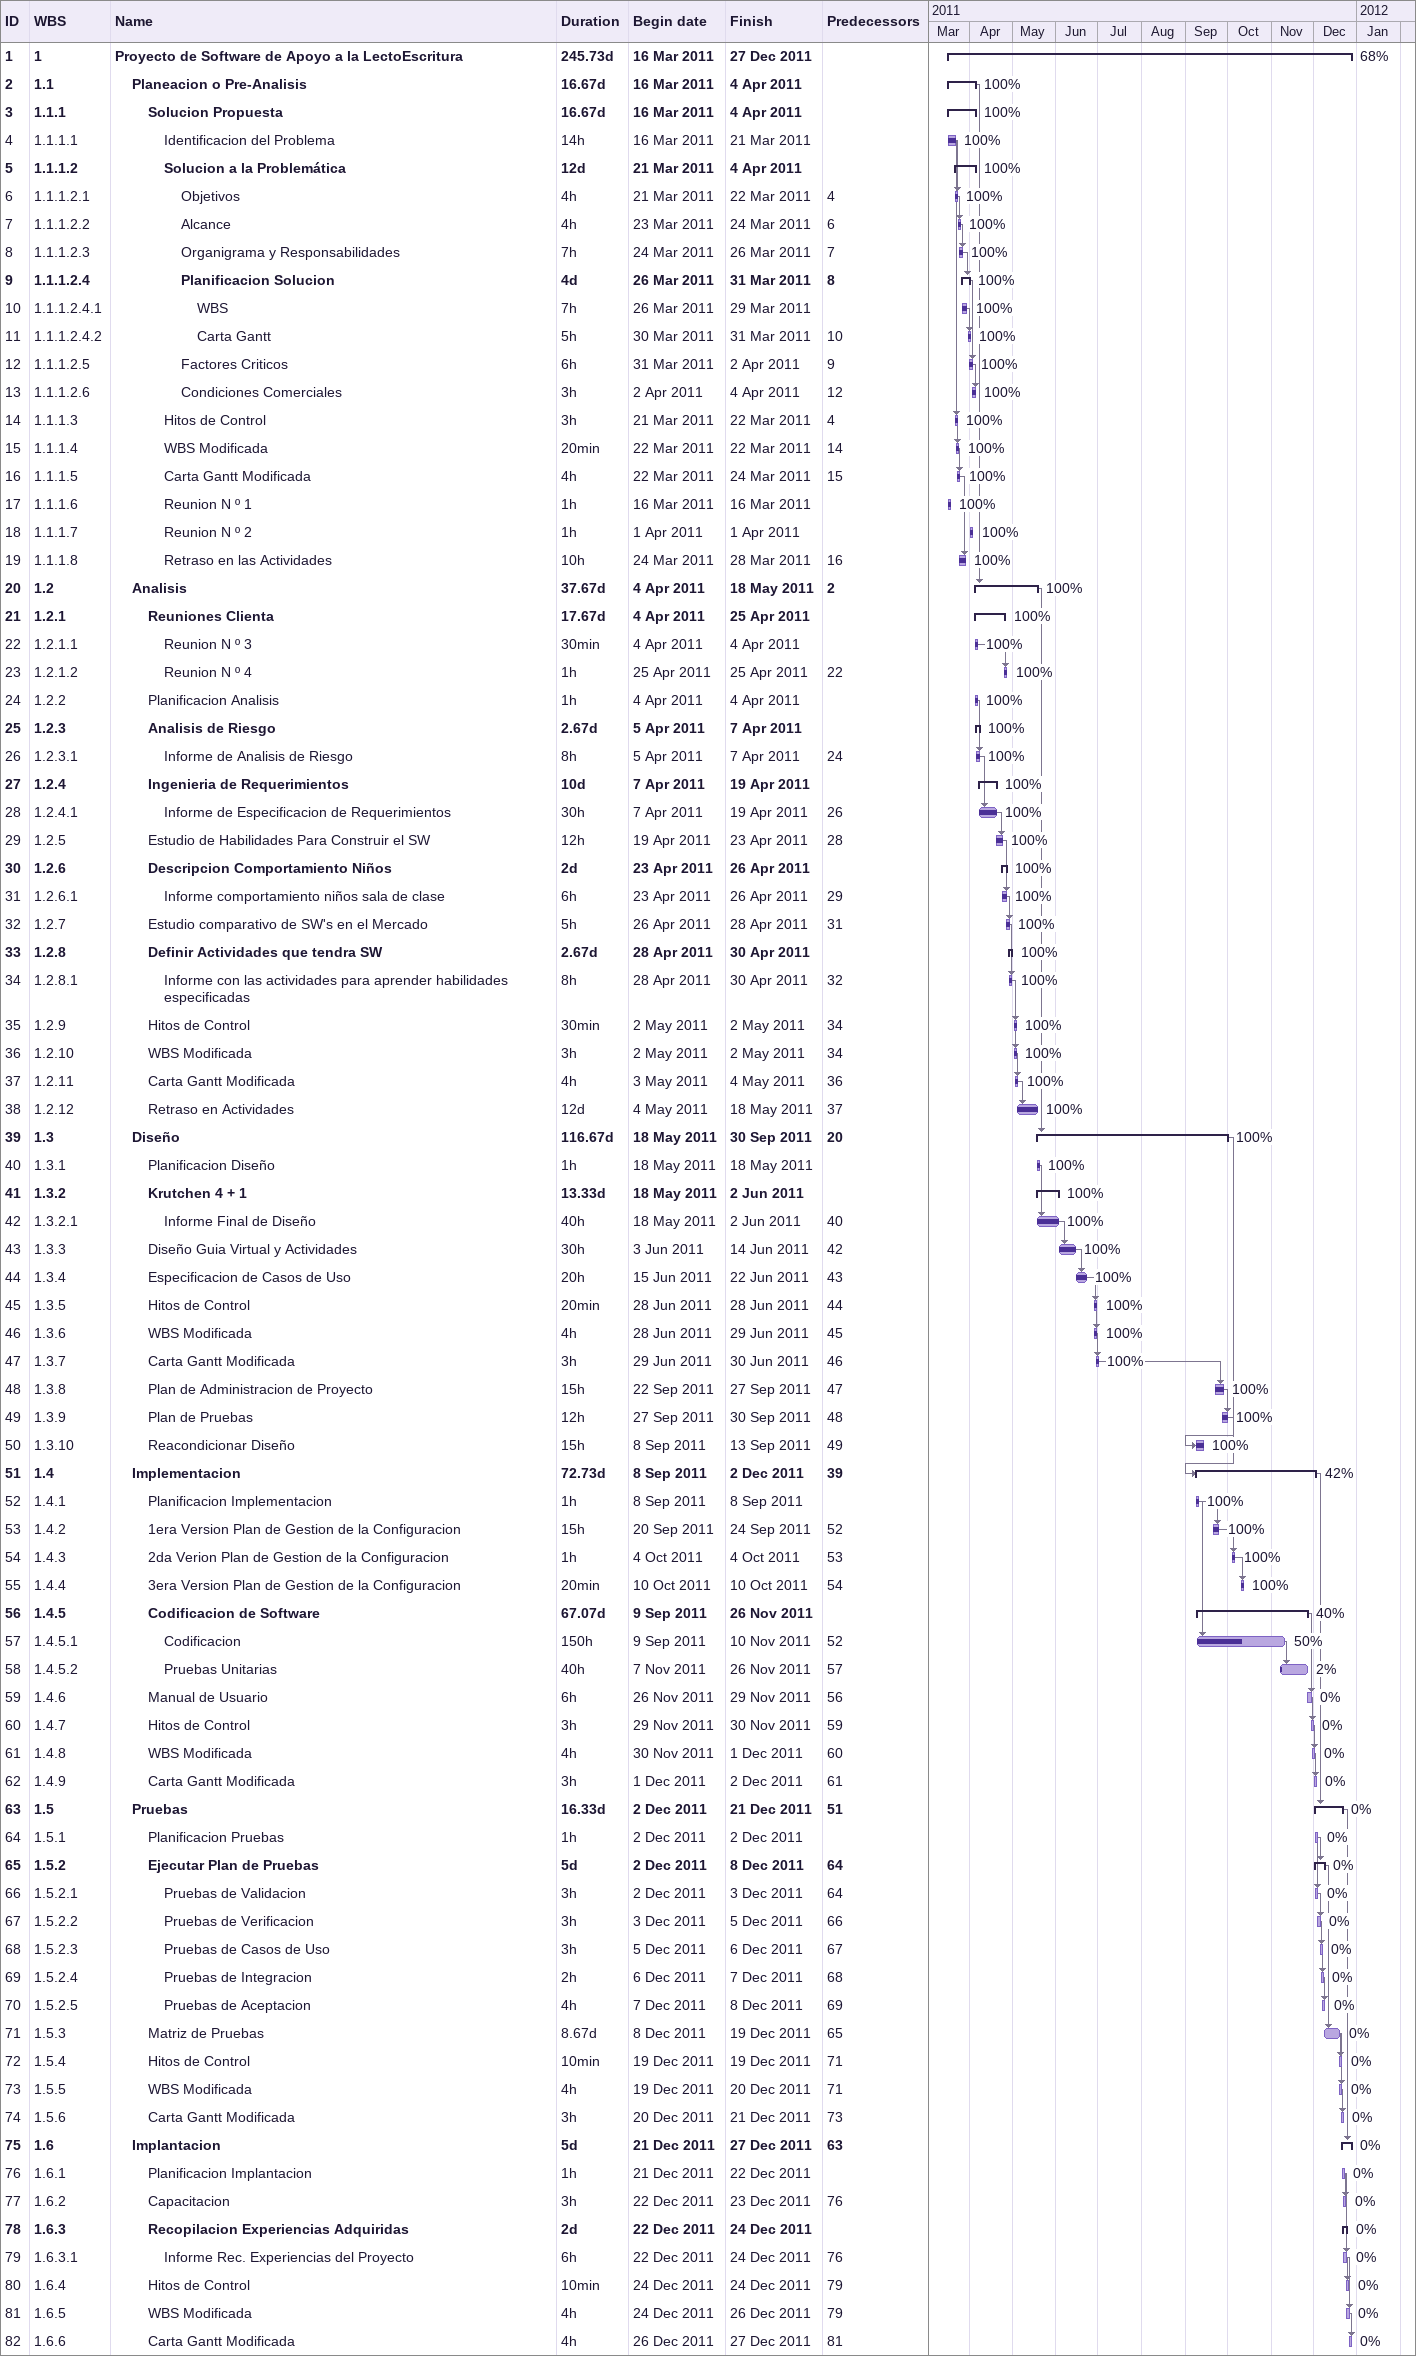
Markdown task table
| ID | WBS | Task | Duration | Start | Finish | Predecessors | % complete |
|---|---|---|---|---|---|---|---|
| 1 | 1 | **Proyecto de Software de Apoyo a la LectoEscritura** | 245.73d | 2011-03-16 | 2011-12-27 |  | 68 |
| 2 | 1.1 | **Planeacion o Pre-Analisis** | 16.67d | 2011-03-16 | 2011-04-04 |  | 100 |
| 3 | 1.1.1 | **Solucion Propuesta** | 16.67d | 2011-03-16 | 2011-04-04 |  | 100 |
| 4 | 1.1.1.1 | Identificacion del Problema | 14h | 2011-03-16 | 2011-03-21 |  | 100 |
| 5 | 1.1.1.2 | **Solucion a la Problemática** | 12d | 2011-03-21 | 2011-04-04 |  | 100 |
| 6 | 1.1.1.2.1 | Objetivos | 4h | 2011-03-21 | 2011-03-22 | 4 | 100 |
| 7 | 1.1.1.2.2 | Alcance | 4h | 2011-03-23 | 2011-03-24 | 6 | 100 |
| 8 | 1.1.1.2.3 | Organigrama y Responsabilidades | 7h | 2011-03-24 | 2011-03-26 | 7 | 100 |
| 9 | 1.1.1.2.4 | **Planificacion Solucion** | 4d | 2011-03-26 | 2011-03-31 | 8 | 100 |
| 10 | 1.1.1.2.4.1 | WBS | 7h | 2011-03-26 | 2011-03-29 |  | 100 |
| 11 | 1.1.1.2.4.2 | Carta Gantt | 5h | 2011-03-30 | 2011-03-31 | 10 | 100 |
| 12 | 1.1.1.2.5 | Factores Criticos | 6h | 2011-03-31 | 2011-04-02 | 9 | 100 |
| 13 | 1.1.1.2.6 | Condiciones Comerciales | 3h | 2011-04-02 | 2011-04-04 | 12 | 100 |
| 14 | 1.1.1.3 | Hitos de Control | 3h | 2011-03-21 | 2011-03-22 | 4 | 100 |
| 15 | 1.1.1.4 | WBS Modificada | 20min | 2011-03-22 | 2011-03-22 | 14 | 100 |
| 16 | 1.1.1.5 | Carta Gantt Modificada | 4h | 2011-03-22 | 2011-03-24 | 15 | 100 |
| 17 | 1.1.1.6 | Reunion N º 1 | 1h | 2011-03-16 | 2011-03-16 |  | 100 |
| 18 | 1.1.1.7 | Reunion N º 2 | 1h | 2011-04-01 | 2011-04-01 |  | 100 |
| 19 | 1.1.1.8 | Retraso en las Actividades | 10h | 2011-03-24 | 2011-03-28 | 16 | 100 |
| 20 | 1.2 | **Analisis** | 37.67d | 2011-04-04 | 2011-05-18 | 2 | 100 |
| 21 | 1.2.1 | **Reuniones Clienta** | 17.67d | 2011-04-04 | 2011-04-25 |  | 100 |
| 22 | 1.2.1.1 | Reunion N º 3 | 30min | 2011-04-04 | 2011-04-04 |  | 100 |
| 23 | 1.2.1.2 | Reunion N º 4 | 1h | 2011-04-25 | 2011-04-25 | 22 | 100 |
| 24 | 1.2.2 | Planificacion Analisis | 1h | 2011-04-04 | 2011-04-04 |  | 100 |
| 25 | 1.2.3 | **Analisis de Riesgo** | 2.67d | 2011-04-05 | 2011-04-07 |  | 100 |
| 26 | 1.2.3.1 | Informe de Analisis de Riesgo | 8h | 2011-04-05 | 2011-04-07 | 24 | 100 |
| 27 | 1.2.4 | **Ingenieria de Requerimientos** | 10d | 2011-04-07 | 2011-04-19 |  | 100 |
| 28 | 1.2.4.1 | Informe de Especificacion de Requerimientos | 30h | 2011-04-07 | 2011-04-19 | 26 | 100 |
| 29 | 1.2.5 | Estudio de Habilidades Para Construir el SW | 12h | 2011-04-19 | 2011-04-23 | 28 | 100 |
| 30 | 1.2.6 | **Descripcion Comportamiento Niños** | 2d | 2011-04-23 | 2011-04-26 |  | 100 |
| 31 | 1.2.6.1 | Informe comportamiento niños sala de clase | 6h | 2011-04-23 | 2011-04-26 | 29 | 100 |
| 32 | 1.2.7 | Estudio comparativo de SW's en el Mercado | 5h | 2011-04-26 | 2011-04-28 | 31 | 100 |
| 33 | 1.2.8 | **Definir Actividades que tendra SW** | 2.67d | 2011-04-28 | 2011-04-30 |  | 100 |
| 34 | 1.2.8.1 | Informe con las actividades para aprender habilidades especificadas | 8h | 2011-04-28 | 2011-04-30 | 32 | 100 |
| 35 | 1.2.9 | Hitos de Control | 30min | 2011-05-02 | 2011-05-02 | 34 | 100 |
| 36 | 1.2.10 | WBS Modificada | 3h | 2011-05-02 | 2011-05-02 | 34 | 100 |
| 37 | 1.2.11 | Carta Gantt Modificada | 4h | 2011-05-03 | 2011-05-04 | 36 | 100 |
| 38 | 1.2.12 | Retraso en Actividades | 12d | 2011-05-04 | 2011-05-18 | 37 | 100 |
| 39 | 1.3 | **Diseño** | 116.67d | 2011-05-18 | 2011-09-30 | 20 | 100 |
| 40 | 1.3.1 | Planificacion Diseño | 1h | 2011-05-18 | 2011-05-18 |  | 100 |
| 41 | 1.3.2 | **Krutchen 4 + 1** | 13.33d | 2011-05-18 | 2011-06-02 |  | 100 |
| 42 | 1.3.2.1 | Informe Final de Diseño | 40h | 2011-05-18 | 2011-06-02 | 40 | 100 |
| 43 | 1.3.3 | Diseño Guia Virtual y Actividades | 30h | 2011-06-03 | 2011-06-14 | 42 | 100 |
| 44 | 1.3.4 | Especificacion de Casos de Uso | 20h | 2011-06-15 | 2011-06-22 | 43 | 100 |
| 45 | 1.3.5 | Hitos de Control | 20min | 2011-06-28 | 2011-06-28 | 44 | 100 |
| 46 | 1.3.6 | WBS Modificada | 4h | 2011-06-28 | 2011-06-29 | 45 | 100 |
| 47 | 1.3.7 | Carta Gantt Modificada | 3h | 2011-06-29 | 2011-06-30 | 46 | 100 |
| 48 | 1.3.8 | Plan de Administracion de Proyecto | 15h | 2011-09-22 | 2011-09-27 | 47 | 100 |
| 49 | 1.3.9 | Plan de Pruebas | 12h | 2011-09-27 | 2011-09-30 | 48 | 100 |
| 50 | 1.3.10 | Reacondicionar Diseño | 15h | 2011-09-08 | 2011-09-13 | 49 | 100 |
| 51 | 1.4 | **Implementacion** | 72.73d | 2011-09-08 | 2011-12-02 | 39 | 42 |
| 52 | 1.4.1 | Planificacion Implementacion | 1h | 2011-09-08 | 2011-09-08 |  | 100 |
| 53 | 1.4.2 | 1era Version Plan de Gestion de la Configuracion | 15h | 2011-09-20 | 2011-09-24 | 52 | 100 |
| 54 | 1.4.3 | 2da Verion Plan de Gestion de la Configuracion | 1h | 2011-10-04 | 2011-10-04 | 53 | 100 |
| 55 | 1.4.4 | 3era Version Plan de Gestion de la Configuracion | 20min | 2011-10-10 | 2011-10-10 | 54 | 100 |
| 56 | 1.4.5 | **Codificacion de Software** | 67.07d | 2011-09-09 | 2011-11-26 |  | 40 |
| 57 | 1.4.5.1 | Codificacion | 150h | 2011-09-09 | 2011-11-10 | 52 | 50 |
| 58 | 1.4.5.2 | Pruebas Unitarias | 40h | 2011-11-07 | 2011-11-26 | 57 | 2 |
| 59 | 1.4.6 | Manual de Usuario | 6h | 2011-11-26 | 2011-11-29 | 56 | 0 |
| 60 | 1.4.7 | Hitos de Control | 3h | 2011-11-29 | 2011-11-30 | 59 | 0 |
| 61 | 1.4.8 | WBS Modificada | 4h | 2011-11-30 | 2011-12-01 | 60 | 0 |
| 62 | 1.4.9 | Carta Gantt Modificada | 3h | 2011-12-01 | 2011-12-02 | 61 | 0 |
| 63 | 1.5 | **Pruebas** | 16.33d | 2011-12-02 | 2011-12-21 | 51 | 0 |
| 64 | 1.5.1 | Planificacion Pruebas | 1h | 2011-12-02 | 2011-12-02 |  | 0 |
| 65 | 1.5.2 | **Ejecutar Plan de Pruebas** | 5d | 2011-12-02 | 2011-12-08 | 64 | 0 |
| 66 | 1.5.2.1 | Pruebas de Validacion | 3h | 2011-12-02 | 2011-12-03 | 64 | 0 |
| 67 | 1.5.2.2 | Pruebas de Verificacion | 3h | 2011-12-03 | 2011-12-05 | 66 | 0 |
| 68 | 1.5.2.3 | Pruebas de Casos de Uso | 3h | 2011-12-05 | 2011-12-06 | 67 | 0 |
| 69 | 1.5.2.4 | Pruebas de Integracion | 2h | 2011-12-06 | 2011-12-07 | 68 | 0 |
| 70 | 1.5.2.5 | Pruebas de Aceptacion | 4h | 2011-12-07 | 2011-12-08 | 69 | 0 |
| 71 | 1.5.3 | Matriz de Pruebas | 8.67d | 2011-12-08 | 2011-12-19 | 65 | 0 |
| 72 | 1.5.4 | Hitos de Control | 10min | 2011-12-19 | 2011-12-19 | 71 | 0 |
| 73 | 1.5.5 | WBS Modificada | 4h | 2011-12-19 | 2011-12-20 | 71 | 0 |
| 74 | 1.5.6 | Carta Gantt Modificada | 3h | 2011-12-20 | 2011-12-21 | 73 | 0 |
| 75 | 1.6 | **Implantacion** | 5d | 2011-12-21 | 2011-12-27 | 63 | 0 |
| 76 | 1.6.1 | Planificacion Implantacion | 1h | 2011-12-21 | 2011-12-22 |  | 0 |
| 77 | 1.6.2 | Capacitacion | 3h | 2011-12-22 | 2011-12-23 | 76 | 0 |
| 78 | 1.6.3 | **Recopilacion Experiencias Adquiridas** | 2d | 2011-12-22 | 2011-12-24 |  | 0 |
| 79 | 1.6.3.1 | Informe Rec. Experiencias del Proyecto | 6h | 2011-12-22 | 2011-12-24 | 76 | 0 |
| 80 | 1.6.4 | Hitos de Control | 10min | 2011-12-24 | 2011-12-24 | 79 | 0 |
| 81 | 1.6.5 | WBS Modificada | 4h | 2011-12-24 | 2011-12-26 | 79 | 0 |
| 82 | 1.6.6 | Carta Gantt Modificada | 4h | 2011-12-26 | 2011-12-27 | 81 | 0 |
